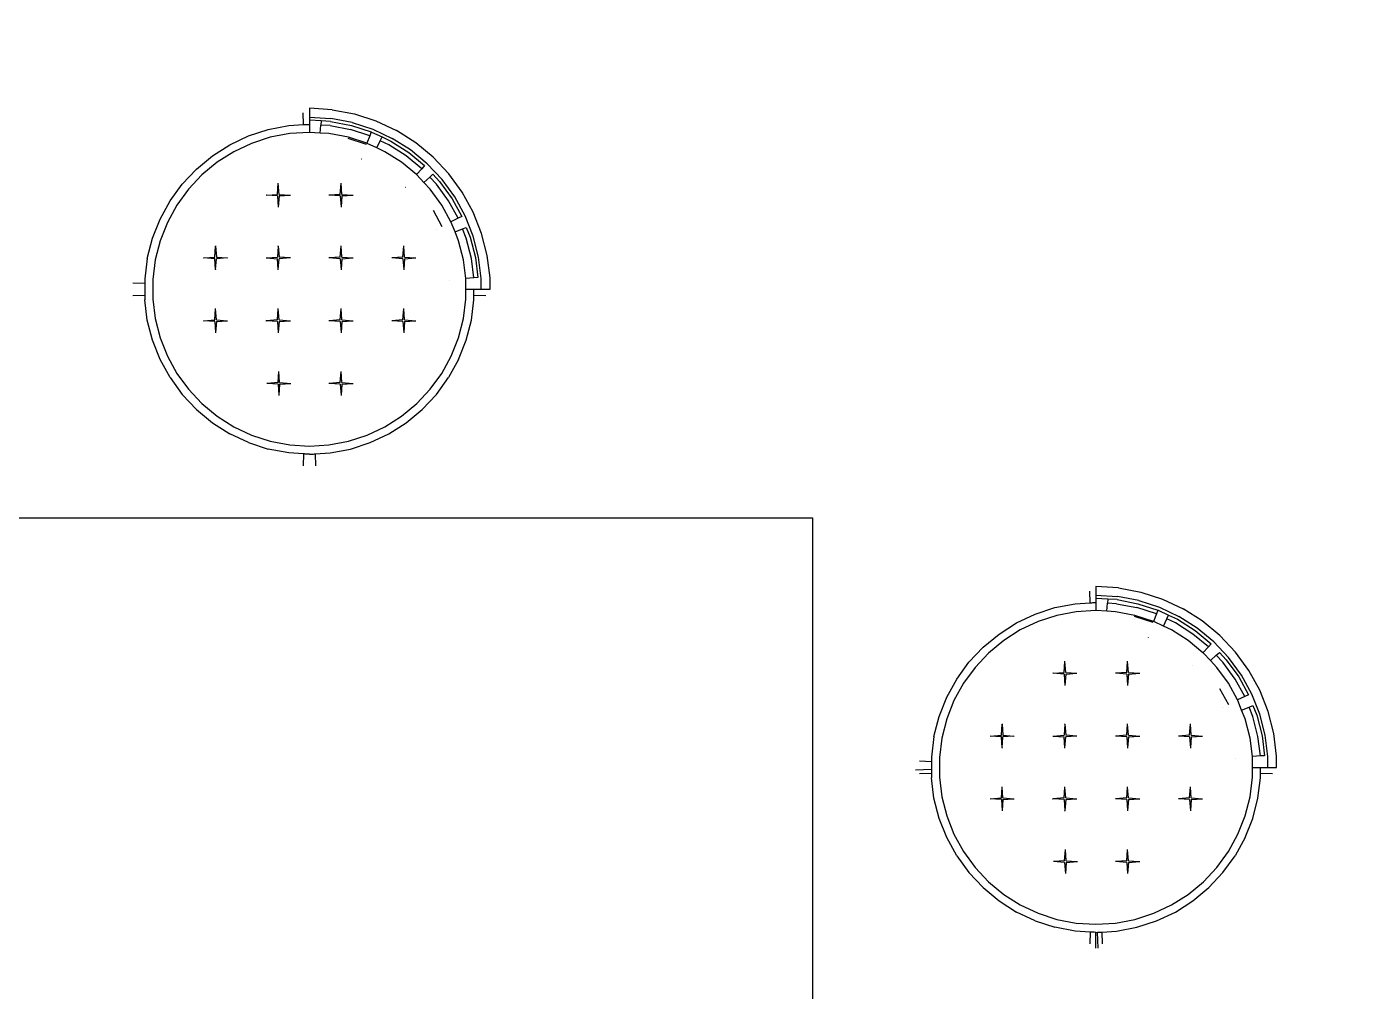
# Model space of a CAD drawing. Header units: millimetres. Extents: x -1966 to 205283, y -140015 to 7000.
# Drawn here: x 46325 to 47980, y -93480 to -92281 of the extents above; entities that cross this region are included whole.
import ezdxf

# ---------------------------------------------------------------- set-up
doc = ezdxf.new("R2010")
doc.units = ezdxf.units.MM
doc.header["$LTSCALE"] = 1000
doc.layers.add('草图平面 01', color=7, linetype='Continuous')

msp = doc.modelspace()

# ---------------------------------------------------------------- hatches: boundary and pattern name
h = msp.add_hatch()
h.set_pattern_fill('ANSI32', color=256)
h.set_pattern_definition([(45, (-49974.1287, -55012.0713), (-3.36759605, 3.36759605), []), (45, (-49971.8836, -55012.0713), (-3.36759605, 3.36759605), [])])
h.paths.add_polyline_path([(42101.7, -88491.4), (35801.7, -88491.4), (35801.7, -91391.4), (36001.7, -91391.4), (36001.7, -90891.4), (36001.7, -88691.4), (42101.7, -88691.4)])
h.paths.add_polyline_path([(35801.7, -94511.6), (35801.7, -94648.8, 0.468176), (39101.7, -99085.9), (40804, -102691.4), (41804, -102691.4), (47201.7, -102691.4), (47201.7, -102591.4), (47201.7, -102491.4), (41025.1, -102491.4), (40929.4, -102491.4), (39301.7, -99091.4), (39301.7, -98091.4), (39101.7, -98091.4), (39101.7, -98885.5, -0.465706), (35992.4, -94711.6), (38101.7, -94711.6), (38101.7, -94511.6), (35995.2, -94511.6), (36001.7, -94011.7), (36001.7, -92291.4), (35801.7, -92291.4)])
h.paths.add_polyline_path([(51051.7, -102491.4), (49201.7, -102491.4), (49201.7, -102691.4), (52001.7, -102691.4), (52001.7, -102291.4), (51801.7, -102291.4), (51801.7, -102491.4)])
h.paths.add_polyline_path([(52001.7, -88491.4), (51601.7, -88491.4), (51601.7, -88691.4), (51801.7, -88691.4), (51801.7, -88891.4), (52001.7, -88891.4)])

# ---------------------------------------------------------------- linework, layer by layer
for p, q in [((46669.2, -92402.6), (46668.6, -92387.9)), ((46676.3, -92382.2), (46676.3, -92382.4)), ((46704.5, -92384), (46676.3, -92382.2)), ((46676.3, -92382.4), (46676.3, -92393.2)), ((46676.3, -92393.2), (46676.3, -92397)), ((46676.3, -92393.2), (46703.1, -92394.9)), ((46729.5, -92399.9), (46703.1, -92394.9)), ((46704.5, -92384), (46732.3, -92389.3)), ((46732.3, -92389.3), (46759.1, -92398)), ((46600.8, -92416.6), (46625.3, -92408.6)), ((46625.3, -92408.6), (46650.6, -92403.8)), ((46650.6, -92403.8), (46669.2, -92402.6)), ((46676.3, -92412.2), (46651.9, -92413.7)), ((46669.2, -92402.6), (46669.4, -92402.6)), ((46669.4, -92402.6), (46670.1, -92402.6)), ((46670.1, -92402.6), (46671.2, -92402.5)), ((46671.2, -92402.5), (46672.6, -92402.4)), ((46672.6, -92402.4), (46674.2, -92402.3)), ((46674.2, -92402.3), (46676.3, -92402.2)), ((46690.9, -92398), (46676.3, -92397)), ((46676.3, -92397), (46676.3, -92402.2)), ((46676.3, -92402.2), (46676.3, -92412.2)), ((46689.9, -92413), (46676.3, -92412.2)), ((46689.9, -92413), (46690.6, -92403.1)), ((46690.9, -92398), (46690.6, -92403.1)), ((46702, -92403.8), (46690.6, -92403.1)), ((46702.6, -92398.7), (46690.9, -92398)), ((46702, -92403.8), (46727.3, -92408.6)), ((46702.6, -92398.7), (46728.6, -92403.7)), ((46751.4, -92416.5), (46727.3, -92408.6)), ((46728.6, -92403.7), (46753.3, -92411.7)), ((46729.5, -92399.9), (46755.1, -92408.2)), ((46753.3, -92411.7), (46751.4, -92416.5)), ((46753.3, -92411.7), (46753.7, -92411.8)), ((46753.7, -92411.8), (46766.6, -92417.9)), ((46755.1, -92408.2), (46779.4, -92419.6)), ((46759.1, -92398), (46784.7, -92410)), ((46808.6, -92425.2), (46784.7, -92410)), ((46555.8, -92441.3), (46577.5, -92427.5)), ((46577.5, -92427.5), (46600.8, -92416.6)), ((46604.5, -92425.9), (46582.4, -92436.3)), ((46627.8, -92418.3), (46604.5, -92425.9)), ((46651.9, -92413.7), (46627.8, -92418.3)), ((46700.7, -92413.7), (46689.9, -92413)), ((46724.8, -92418.3), (46700.7, -92413.7)), ((46747.5, -92427.3), (46724.4, -92419.7)), ((46747.8, -92425.8), (46724.8, -92418.3)), ((46751.4, -92416.5), (46747.8, -92425.8)), ((46748.1, -92425.9), (46747.8, -92425.8)), ((46760.1, -92431.5), (46748.1, -92425.9)), ((46760.1, -92431.5), (46764.4, -92422.5)), ((46764.4, -92422.5), (46766.6, -92417.9)), ((46775.1, -92427.5), (46764.4, -92422.5)), ((46766.6, -92417.9), (46777.5, -92423)), ((46796.8, -92441.3), (46775.1, -92427.5)), ((46777.5, -92423), (46799.8, -92437.2)), ((46802.1, -92434), (46779.4, -92419.6)), ((46830.3, -92443.2), (46808.6, -92425.2)), ((46536, -92457.8), (46555.8, -92441.3)), ((46582.4, -92436.3), (46561.7, -92449.4)), ((46770.2, -92436.3), (46760.1, -92431.5)), ((46790.9, -92449.4), (46770.2, -92436.3)), ((46816.1, -92457.3), (46796.8, -92441.3)), ((46799.8, -92437.2), (46819.6, -92453.5)), ((46822.8, -92451.2), (46802.1, -92434)), ((46849.7, -92463.8), (46830.3, -92443.2)), ((46518.4, -92476.5), (46536, -92457.8)), ((46561.7, -92449.4), (46542.8, -92465)), ((46741.4, -92445.5), (46741.3, -92445.6)), ((46809.3, -92464.6), (46790.9, -92449.4)), ((46816.1, -92457.3), (46809.3, -92464.6)), ((46819.6, -92453.5), (46816.1, -92457.3)), ((46841.2, -92470.8), (46822.8, -92451.2)), ((46503.2, -92497.3), (46518.4, -92476.5)), ((46542.8, -92465), (46526.1, -92482.9)), ((46636.7, -92489.2), (46637.7, -92475.5)), ((46637.7, -92475.5), (46637.7, -92475.2)), ((46638.7, -92489.2), (46637.7, -92475.5)), ((46714.7, -92489.2), (46715.7, -92475.5)), ((46715.7, -92475.5), (46715.7, -92475.2)), ((46716.7, -92489.2), (46715.7, -92475.5)), ((46809.8, -92465), (46809.3, -92464.6)), ((46818.6, -92474.5), (46809.8, -92465)), ((46818.6, -92474.5), (46825.9, -92467.7)), ((46826.6, -92482.9), (46818.6, -92474.5)), ((46825.9, -92467.7), (46829.7, -92464.2)), ((46834.3, -92476.5), (46825.9, -92467.7)), ((46829.7, -92464.2), (46838.2, -92473.2)), ((46849.4, -92497.3), (46834.3, -92476.5)), ((46838.2, -92473.2), (46853.7, -92494.6)), ((46857, -92492.5), (46841.2, -92470.8)), ((46866.3, -92486.6), (46849.7, -92463.8)), ((46526.1, -92482.9), (46511.7, -92502.7)), ((46623, -92490.2), (46622.7, -92490.2)), ((46623, -92490.2), (46636.7, -92489.2)), ((46636.7, -92491.2), (46623, -92490.2)), ((46636.7, -92491.2), (46637.7, -92505.2)), ((46638.7, -92491.2), (46637.7, -92505.2)), ((46638.7, -92489.2), (46652.3, -92490.2)), ((46638.7, -92491.2), (46652.3, -92490.2)), ((46652.3, -92490.2), (46652.7, -92490.2)), ((46701, -92490.2), (46700.7, -92490.2)), ((46714.7, -92489.2), (46701, -92490.2)), ((46714.7, -92491.2), (46701, -92490.2)), ((46714.7, -92491.2), (46715.7, -92504.8)), ((46716.7, -92491.2), (46715.7, -92504.8)), ((46716.7, -92489.2), (46730.3, -92490.2)), ((46716.7, -92491.2), (46730.3, -92490.2)), ((46730.3, -92490.2), (46730.7, -92490.2)), ((46796.1, -92480.6), (46796, -92480.6)), ((46840.9, -92502.7), (46826.6, -92482.9)), ((46853.7, -92494.6), (46865.9, -92516.8)), ((46870, -92516.1), (46857, -92492.5)), ((46879.9, -92511.4), (46866.3, -92486.6)), ((46490.8, -92519.9), (46503.2, -92497.3)), ((46511.7, -92502.7), (46499.9, -92524.2)), ((46715.7, -92504.8), (46715.7, -92505.2)), ((46841.5, -92529.4), (46830.5, -92509.3)), ((46852.3, -92523.3), (46840.9, -92502.7)), ((46861.3, -92519), (46849.4, -92497.3)), ((46890.3, -92537.7), (46879.9, -92511.4)), ((46481.3, -92543.8), (46490.8, -92519.9)), ((46499.9, -92524.2), (46490.8, -92546.9)), ((46861.3, -92519), (46852.3, -92523.3)), ((46852.7, -92524.2), (46852.3, -92523.3)), ((46857.4, -92535.9), (46852.7, -92524.2)), ((46865.9, -92516.8), (46861.3, -92519)), ((46879.9, -92541.1), (46870, -92516.1)), ((46474.9, -92568.8), (46481.3, -92543.8)), ((46834.1, -92533.3), (46834.1, -92533.3)), ((46857.4, -92535.9), (46866.7, -92532.2)), ((46861.8, -92546.9), (46857.4, -92535.9)), ((46866.7, -92532.2), (46871.4, -92530.3)), ((46871.3, -92543.8), (46866.7, -92532.2)), ((46877.7, -92568.8), (46871.3, -92543.8)), ((46871.4, -92530.3), (46876.2, -92542.3)), ((46876.2, -92542.3), (46882.7, -92567.8)), ((46886.5, -92567.1), (46879.9, -92541.1)), ((46897.3, -92565), (46890.3, -92537.7)), ((46490.8, -92546.9), (46484.8, -92570.7)), ((46558.7, -92567.2), (46559.7, -92553.5)), ((46559.7, -92553.2), (46559.7, -92553.5)), ((46559.7, -92553.5), (46560.7, -92567.2)), ((46637.7, -92553.5), (46636.7, -92567.2)), ((46637.7, -92553.5), (46637.7, -92553.2)), ((46637.7, -92553.5), (46638.7, -92567.2)), ((46714.7, -92567.2), (46715.7, -92553.5)), ((46715.7, -92553.5), (46715.7, -92553.2)), ((46716.7, -92567.2), (46715.7, -92553.5)), ((46792.7, -92567.2), (46793.7, -92553.5)), ((46793.7, -92553.5), (46793.7, -92553.2)), ((46794.7, -92567.2), (46793.7, -92553.5)), ((46867.9, -92570.7), (46861.8, -92546.9)), ((46474.9, -92568.8), (46471.7, -92594.3)), ((46484.8, -92570.7), (46481.7, -92594.9)), ((46544.7, -92568.2), (46545, -92568.2)), ((46545, -92568.2), (46558.7, -92567.2)), ((46558.7, -92569.2), (46545, -92568.2)), ((46559.7, -92582.8), (46558.7, -92569.2)), ((46559.7, -92582.8), (46560.7, -92569.2)), ((46560.7, -92567.2), (46574.3, -92568.2)), ((46574.3, -92568.2), (46560.7, -92569.2)), ((46574.3, -92568.2), (46574.7, -92568.2)), ((46622.7, -92568.2), (46623, -92568.2)), ((46623, -92568.2), (46636.7, -92567.2)), ((46623, -92568.2), (46636.7, -92569.2)), ((46637.7, -92582.8), (46636.7, -92569.2)), ((46637.7, -92582.8), (46638.7, -92569.2)), ((46652.3, -92568.2), (46638.7, -92567.2)), ((46652.3, -92568.2), (46638.7, -92569.2)), ((46652.7, -92568.2), (46652.3, -92568.2)), ((46701, -92568.2), (46700.7, -92568.2)), ((46714.7, -92567.2), (46701, -92568.2)), ((46714.7, -92569.2), (46701, -92568.2)), ((46714.7, -92569.2), (46715.7, -92582.8)), ((46716.7, -92569.2), (46715.7, -92582.8)), ((46716.7, -92567.2), (46730.3, -92568.2)), ((46716.7, -92569.2), (46730.3, -92568.2)), ((46730.3, -92568.2), (46730.7, -92568.2)), ((46779, -92568.2), (46778.7, -92568.2)), ((46792.7, -92567.2), (46779, -92568.2)), ((46792.7, -92569.2), (46779, -92568.2)), ((46792.7, -92569.2), (46793.7, -92582.8)), ((46794.7, -92569.2), (46793.7, -92582.8)), ((46794.7, -92567.2), (46808.3, -92568.2)), ((46794.7, -92569.2), (46808.3, -92568.2)), ((46808.3, -92568.2), (46808.7, -92568.2)), ((46870.8, -92593.6), (46867.9, -92570.7)), ((46880.7, -92592.9), (46877.7, -92568.8)), ((46882.7, -92567.8), (46885.8, -92592.5)), ((46889.9, -92593.8), (46886.5, -92567.1)), ((46900.9, -92593.1), (46897.3, -92565)), ((46471.7, -92594.3), (46471.7, -92600)), ((46559.7, -92582.8), (46559.7, -92583.2)), ((46637.7, -92583.2), (46637.7, -92582.8)), ((46715.7, -92582.8), (46715.7, -92583.2)), ((46793.7, -92582.8), (46793.7, -92583.2)), ((46880.7, -92592.9), (46870.8, -92593.6)), ((46870.9, -92594.9), (46870.8, -92593.6)), ((46885.8, -92592.5), (46880.7, -92592.9)), ((46889.9, -92607.2), (46889.9, -92593.8)), ((46900.9, -92607.2), (46900.9, -92593.1)), ((46471.7, -92600), (46457, -92599.5)), ((46471.7, -92600), (46471.7, -92600.3)), ((46471.7, -92600.3), (46471.7, -92601)), ((46471.7, -92601), (46471.7, -92602.1)), ((46471.7, -92602.1), (46471.7, -92603.5)), ((46471.7, -92603.5), (46471.7, -92605)), ((46471.7, -92605), (46471.7, -92609.3)), ((46471.7, -92609.3), (46471.7, -92610.9)), ((46471.7, -92610.9), (46471.7, -92612.3)), ((46481.7, -92594.9), (46481.7, -92619.4)), ((46850.2, -92596.3), (46850.2, -92596.2)), ((46870.9, -92607.2), (46870.9, -92594.9)), ((46870.9, -92607.2), (46880.9, -92607.2)), ((46870.9, -92619.4), (46870.9, -92607.2)), ((46880.9, -92607.2), (46889.9, -92607.2)), ((46880.9, -92609.3), (46880.9, -92607.2)), ((46880.9, -92610.9), (46880.9, -92609.3)), ((46880.9, -92612.3), (46880.9, -92610.9)), ((46889.9, -92607.2), (46900.7, -92607.2)), ((46900.7, -92607.2), (46900.9, -92607.2)), ((46457, -92614.8), (46471.7, -92614.3)), ((46471.7, -92612.3), (46471.7, -92613.4)), ((46471.7, -92613.4), (46471.7, -92614.1)), ((46471.7, -92614.1), (46471.7, -92614.3)), ((46471.7, -92614.3), (46471.7, -92620.1)), ((46474.9, -92645.6), (46471.7, -92620.1)), ((46481.7, -92619.4), (46484.8, -92643.7)), ((46867.9, -92643.7), (46870.9, -92619.4)), ((46877.7, -92645.6), (46880.9, -92620.1)), ((46880.9, -92613.4), (46880.9, -92612.3)), ((46880.9, -92614.1), (46880.9, -92613.4)), ((46880.9, -92614.3), (46880.9, -92614.1)), ((46880.9, -92620.1), (46880.9, -92614.3)), ((46880.9, -92614.3), (46895.6, -92614.8)), ((46484.8, -92643.7), (46490.8, -92667.4)), ((46558.7, -92645.2), (46559.7, -92631.5)), ((46559.7, -92631.5), (46559.7, -92631.2)), ((46560.7, -92645.2), (46559.7, -92631.5)), ((46636.7, -92645.2), (46637.7, -92631.5)), ((46637.7, -92631.5), (46637.7, -92631.2)), ((46638.7, -92645.2), (46637.7, -92631.5)), ((46714.7, -92645.2), (46715.7, -92631.5)), ((46715.7, -92631.5), (46715.7, -92631.2)), ((46716.7, -92645.2), (46715.7, -92631.5)), ((46792.7, -92645.2), (46793.7, -92631.5)), ((46793.7, -92631.5), (46793.7, -92631.2)), ((46794.7, -92645.2), (46793.7, -92631.5)), ((46861.8, -92667.4), (46867.9, -92643.7)), ((46481.3, -92670.5), (46474.9, -92645.6)), ((46544.7, -92646.2), (46545, -92646.2)), ((46545, -92646.2), (46558.7, -92645.2)), ((46558.7, -92647.2), (46545, -92646.2)), ((46558.7, -92647.2), (46559.7, -92660.8)), ((46560.7, -92647.2), (46559.7, -92660.8)), ((46560.7, -92645.2), (46574.3, -92646.2)), ((46560.7, -92647.2), (46574.3, -92646.2)), ((46574.3, -92646.2), (46574.7, -92646.2)), ((46622.3, -92646.2), (46622.7, -92646.2)), ((46623, -92646.2), (46622.7, -92646.2)), ((46636.7, -92645.2), (46623, -92646.2)), ((46636.7, -92647.2), (46623, -92646.2)), ((46636.7, -92647.2), (46637.7, -92660.8)), ((46638.7, -92647.2), (46637.7, -92660.8)), ((46638.7, -92645.2), (46652.3, -92646.2)), ((46638.7, -92647.2), (46652.3, -92646.2)), ((46652.3, -92646.2), (46652.7, -92646.2)), ((46701, -92646.2), (46700.7, -92646.2)), ((46714.7, -92645.2), (46701, -92646.2)), ((46714.7, -92647.2), (46701, -92646.2)), ((46714.7, -92647.2), (46715.7, -92660.8)), ((46716.7, -92647.2), (46715.7, -92660.8)), ((46716.7, -92645.2), (46730.3, -92646.2)), ((46716.7, -92647.2), (46730.3, -92646.2)), ((46730.3, -92646.2), (46730.7, -92646.2)), ((46779, -92646.2), (46778.7, -92646.2)), ((46792.7, -92645.2), (46779, -92646.2)), ((46792.7, -92647.2), (46779, -92646.2)), ((46792.7, -92647.2), (46793.7, -92660.8)), ((46794.7, -92647.2), (46793.7, -92660.8)), ((46794.7, -92645.2), (46808.3, -92646.2)), ((46794.7, -92647.2), (46808.3, -92646.2)), ((46808.3, -92646.2), (46808.7, -92646.2)), ((46871.3, -92670.5), (46877.7, -92645.6)), ((46490.8, -92694.5), (46481.3, -92670.5)), ((46490.8, -92667.4), (46499.9, -92690.2)), ((46559.7, -92660.8), (46559.7, -92661.2)), ((46637.7, -92660.8), (46637.7, -92661.2)), ((46637.7, -92661.5), (46637.7, -92661.2)), ((46715.7, -92660.8), (46715.7, -92661.2)), ((46793.7, -92660.8), (46793.7, -92661.2)), ((46852.7, -92690.2), (46861.8, -92667.4)), ((46861.8, -92694.5), (46871.3, -92670.5)), ((46499.9, -92690.2), (46511.7, -92711.7)), ((46840.9, -92711.7), (46852.7, -92690.2)), ((46503.2, -92717), (46490.8, -92694.5)), ((46637.4, -92723.2), (46638.4, -92709.5)), ((46638.4, -92709.5), (46638.4, -92709.2)), ((46639.4, -92723.2), (46638.4, -92709.5)), ((46714.7, -92723.2), (46715.7, -92709.5)), ((46715.7, -92709.5), (46715.7, -92709.2)), ((46716.7, -92723.2), (46715.7, -92709.5)), ((46861.8, -92694.5), (46849.4, -92717)), ((46503.2, -92717), (46518.4, -92737.9)), ((46511.7, -92711.7), (46526.1, -92731.5)), ((46623.7, -92724.2), (46623.4, -92724.2)), ((46637.4, -92723.2), (46623.7, -92724.2)), ((46637.4, -92725.2), (46623.7, -92724.2)), ((46637.4, -92725.2), (46638.4, -92738.8)), ((46639.4, -92725.2), (46638.4, -92738.8)), ((46639.4, -92723.2), (46653.1, -92724.2)), ((46639.4, -92725.2), (46653.1, -92724.2)), ((46653.1, -92724.2), (46653.4, -92724.2)), ((46701, -92724.2), (46700.7, -92724.2)), ((46714.7, -92723.2), (46701, -92724.2)), ((46714.7, -92725.2), (46701, -92724.2)), ((46714.7, -92725.2), (46715.7, -92738.8)), ((46716.7, -92725.2), (46715.7, -92738.8)), ((46716.7, -92723.2), (46730.3, -92724.2)), ((46716.7, -92725.2), (46730.3, -92724.2)), ((46730.3, -92724.2), (46730.7, -92724.2)), ((46826.6, -92731.5), (46840.9, -92711.7)), ((46834.3, -92737.9), (46849.4, -92717)), ((46536, -92756.6), (46518.4, -92737.9)), ((46526.1, -92731.5), (46542.8, -92749.3)), ((46638.4, -92738.8), (46638.4, -92739.2)), ((46715.7, -92738.8), (46715.7, -92739.2)), ((46809.8, -92749.3), (46826.6, -92731.5)), ((46816.6, -92756.6), (46834.3, -92737.9)), ((46536, -92756.6), (46555.8, -92773)), ((46542.8, -92749.3), (46561.7, -92764.9)), ((46790.9, -92764.9), (46809.8, -92749.3)), ((46796.8, -92773), (46816.6, -92756.6)), ((46555.8, -92773), (46577.5, -92786.8)), ((46561.7, -92764.9), (46582.4, -92778.1)), ((46770.2, -92778.1), (46790.9, -92764.9)), ((46775.1, -92786.8), (46796.8, -92773)), ((46600.8, -92797.8), (46577.5, -92786.8)), ((46582.4, -92778.1), (46604.5, -92788.5)), ((46604.5, -92788.5), (46627.8, -92796.1)), ((46724.8, -92796.1), (46748.1, -92788.5)), ((46748.1, -92788.5), (46770.2, -92778.1)), ((46751.8, -92797.8), (46775.1, -92786.8)), ((46600.8, -92797.8), (46625.3, -92805.7)), ((46650.6, -92810.6), (46625.3, -92805.7)), ((46627.8, -92796.1), (46651.9, -92800.7)), ((46651.9, -92800.7), (46676.3, -92802.2)), ((46676.3, -92802.2), (46700.7, -92800.7)), ((46700.7, -92800.7), (46724.8, -92796.1)), ((46702, -92810.6), (46727.3, -92805.7)), ((46727.3, -92805.7), (46751.8, -92797.8)), ((46669.2, -92811.7), (46650.6, -92810.6)), ((46669.2, -92811.7), (46668.6, -92826.4)), ((46669.4, -92811.8), (46669.2, -92811.7)), ((46670.1, -92811.8), (46669.4, -92811.8)), ((46671.2, -92811.9), (46670.1, -92811.8)), ((46672.6, -92812), (46671.2, -92811.9)), ((46674.2, -92812.1), (46672.6, -92812)), ((46676.3, -92812.2), (46674.2, -92812.1)), ((46676.3, -92812.2), (46678.5, -92812.1)), ((46678.5, -92812.1), (46680, -92812)), ((46680, -92812), (46681.4, -92811.9)), ((46681.4, -92811.9), (46682.5, -92811.8)), ((46682.5, -92811.8), (46683.2, -92811.8)), ((46683.2, -92811.8), (46683.4, -92811.7)), ((46683.4, -92811.7), (46702, -92810.6)), ((46683.4, -92811.7), (46684, -92826.4)), ((47646.8, -92996.9), (47646.3, -92982.2)), ((47654, -92976.4), (47654, -92976.6)), ((47682.2, -92978.2), (47654, -92976.4)), ((47654, -92976.6), (47654, -92987.4)), ((47654, -92987.4), (47654, -92991.3)), ((47654, -92987.4), (47680.8, -92989.1)), ((47668.6, -92992.2), (47654, -92991.3)), ((47654, -92991.3), (47654, -92996.4)), ((47707.2, -92994.1), (47680.8, -92989.1)), ((47682.2, -92978.2), (47709.9, -92983.5)), ((47709.9, -92983.5), (47736.8, -92992.2)), ((47578.5, -93010.8), (47603, -93002.8)), ((47603, -93002.8), (47628.3, -92998)), ((47629.5, -93007.9), (47605.5, -93012.5)), ((47628.3, -92998), (47646.8, -92996.9)), ((47654, -93006.4), (47629.5, -93007.9)), ((47646.8, -92996.9), (47647.1, -92996.8)), ((47647.1, -92996.8), (47647.8, -92996.8)), ((47647.8, -92996.8), (47648.9, -92996.7)), ((47648.9, -92996.7), (47650.3, -92996.6)), ((47650.3, -92996.6), (47651.8, -92996.5)), ((47651.8, -92996.5), (47654, -92996.4)), ((47654, -92996.4), (47654, -93006.4)), ((47667.5, -93007.3), (47654, -93006.4)), ((47667.5, -93007.3), (47668.2, -92997.3)), ((47678.4, -93007.9), (47667.5, -93007.3)), ((47668.6, -92992.2), (47668.2, -92997.3)), ((47679.7, -92998), (47668.2, -92997.3)), ((47680.3, -92992.9), (47668.6, -92992.2)), ((47702.5, -93012.5), (47678.4, -93007.9)), ((47679.7, -92998), (47704.9, -93002.8)), ((47680.3, -92992.9), (47706.2, -92997.9)), ((47729.1, -93010.7), (47704.9, -93002.8)), ((47706.2, -92997.9), (47731, -93005.9)), ((47707.2, -92994.1), (47732.8, -93002.4)), ((47731, -93005.9), (47729.1, -93010.7)), ((47731, -93005.9), (47731.3, -93006)), ((47731.3, -93006), (47744.3, -93012.1)), ((47732.8, -93002.4), (47757.1, -93013.9)), ((47736.8, -92992.2), (47762.4, -93004.2)), ((47786.2, -93019.4), (47762.4, -93004.2)), ((47533.5, -93035.6), (47555.2, -93021.8)), ((47555.2, -93021.8), (47578.5, -93010.8)), ((47582.2, -93020.1), (47560, -93030.5)), ((47605.5, -93012.5), (47582.2, -93020.1)), ((47725.2, -93021.5), (47702.1, -93014)), ((47725.4, -93020), (47702.5, -93012.5)), ((47729.1, -93010.7), (47725.4, -93020)), ((47725.8, -93020.1), (47725.4, -93020)), ((47737.8, -93025.7), (47725.8, -93020.1)), ((47737.8, -93025.7), (47742, -93016.7)), ((47742, -93016.7), (47744.3, -93012.1)), ((47752.7, -93021.8), (47742, -93016.7)), ((47744.3, -93012.1), (47755.2, -93017.3)), ((47774.5, -93035.6), (47752.7, -93021.8)), ((47755.2, -93017.3), (47777.5, -93031.4)), ((47779.8, -93028.3), (47757.1, -93013.9)), ((47808, -93037.4), (47786.2, -93019.4)), ((47513.6, -93052), (47533.5, -93035.6)), ((47560, -93030.5), (47539.3, -93043.7)), ((47719, -93039.7), (47719, -93039.8)), ((47747.9, -93030.5), (47737.8, -93025.7)), ((47768.6, -93043.7), (47747.9, -93030.5)), ((47793.7, -93051.5), (47774.5, -93035.6)), ((47777.5, -93031.4), (47797.3, -93047.8)), ((47800.5, -93045.4), (47779.8, -93028.3)), ((47827.3, -93058), (47808, -93037.4)), ((47496, -93070.7), (47513.6, -93052)), ((47539.3, -93043.7), (47520.5, -93059.3)), ((47786.9, -93058.8), (47768.6, -93043.7)), ((47793.7, -93051.5), (47786.9, -93058.8)), ((47797.3, -93047.8), (47793.7, -93051.5)), ((47818.9, -93065), (47800.5, -93045.4)), ((47480.9, -93091.6), (47496, -93070.7)), ((47520.5, -93059.3), (47503.7, -93077.1)), ((47614.4, -93083.4), (47615.4, -93069.8)), ((47615.4, -93069.8), (47615.4, -93069.4)), ((47616.4, -93083.4), (47615.4, -93069.8)), ((47692.4, -93083.4), (47693.4, -93069.8)), ((47693.4, -93069.8), (47693.4, -93069.4)), ((47694.4, -93083.4), (47693.4, -93069.8)), ((47787.5, -93059.3), (47786.9, -93058.8)), ((47796.3, -93068.7), (47787.5, -93059.3)), ((47796.3, -93068.7), (47803.6, -93061.9)), ((47804.2, -93077.1), (47796.3, -93068.7)), ((47803.6, -93061.9), (47807.4, -93058.4)), ((47811.9, -93070.7), (47803.6, -93061.9)), ((47807.4, -93058.4), (47815.9, -93067.5)), ((47827.1, -93091.6), (47811.9, -93070.7)), ((47815.9, -93067.5), (47831.4, -93088.8)), ((47834.7, -93086.7), (47818.9, -93065)), ((47843.9, -93080.8), (47827.3, -93058)), ((47503.7, -93077.1), (47489.3, -93096.9)), ((47600.7, -93084.4), (47600.4, -93084.4)), ((47600.7, -93084.4), (47614.4, -93083.4)), ((47614.4, -93085.4), (47600.7, -93084.4)), ((47614.4, -93085.4), (47615.4, -93099.4)), ((47616.4, -93085.4), (47615.4, -93099.4)), ((47616.4, -93083.4), (47630, -93084.4)), ((47616.4, -93085.4), (47630, -93084.4)), ((47630, -93084.4), (47630.4, -93084.4)), ((47678.7, -93084.4), (47678.4, -93084.4)), ((47692.4, -93083.4), (47678.7, -93084.4)), ((47692.4, -93085.4), (47678.7, -93084.4)), ((47692.4, -93085.4), (47693.4, -93099.1)), ((47694.4, -93085.4), (47693.4, -93099.1)), ((47694.4, -93083.4), (47708, -93084.4)), ((47694.4, -93085.4), (47708, -93084.4)), ((47708, -93084.4), (47708.4, -93084.4)), ((47773.7, -93074.8), (47773.7, -93074.9)), ((47818.6, -93096.9), (47804.2, -93077.1)), ((47831.4, -93088.8), (47843.6, -93111)), ((47847.6, -93110.3), (47834.7, -93086.7)), ((47857.6, -93105.6), (47843.9, -93080.8)), ((47468.5, -93114.1), (47480.9, -93091.6)), ((47489.3, -93096.9), (47477.5, -93118.4)), ((47693.4, -93099.1), (47693.4, -93099.4)), ((47819.2, -93123.7), (47808.1, -93103.6)), ((47829.9, -93117.5), (47818.6, -93096.9)), ((47838.9, -93113.2), (47827.1, -93091.6)), ((47868, -93131.9), (47857.6, -93105.6)), ((47459, -93138.1), (47468.5, -93114.1)), ((47477.5, -93118.4), (47468.5, -93141.2)), ((47838.9, -93113.2), (47829.9, -93117.5)), ((47830.4, -93118.4), (47829.9, -93117.5)), ((47835, -93130.1), (47830.4, -93118.4)), ((47843.6, -93111), (47838.9, -93113.2)), ((47857.5, -93135.3), (47847.6, -93110.3)), ((47452.6, -93163), (47459, -93138.1)), ((47811.8, -93127.5), (47811.7, -93127.5)), ((47835, -93130.1), (47844.3, -93126.4)), ((47839.4, -93141.2), (47835, -93130.1)), ((47844.3, -93126.4), (47849.1, -93124.5)), ((47848.9, -93138.1), (47844.3, -93126.4)), ((47855.3, -93163), (47848.9, -93138.1)), ((47849.1, -93124.5), (47853.8, -93136.5)), ((47853.8, -93136.5), (47860.4, -93162)), ((47864.2, -93161.3), (47857.5, -93135.3)), ((47875, -93159.2), (47868, -93131.9)), ((47468.5, -93141.2), (47462.4, -93164.9)), ((47536.4, -93161.4), (47537.4, -93147.8)), ((47537.4, -93147.4), (47537.4, -93147.8)), ((47537.4, -93147.8), (47538.4, -93161.4)), ((47615.4, -93147.8), (47614.4, -93161.4)), ((47615.4, -93147.8), (47615.4, -93147.4)), ((47615.4, -93147.8), (47616.4, -93161.4)), ((47692.4, -93161.4), (47693.4, -93147.8)), ((47693.4, -93147.8), (47693.4, -93147.4)), ((47694.4, -93161.4), (47693.4, -93147.8)), ((47770.4, -93161.4), (47771.4, -93147.8)), ((47771.4, -93147.8), (47771.4, -93147.4)), ((47772.4, -93161.4), (47771.4, -93147.8)), ((47845.5, -93164.9), (47839.4, -93141.2)), ((47452.6, -93163), (47449.4, -93188.5)), ((47462.4, -93164.9), (47459.4, -93189.2)), ((47522.4, -93162.4), (47522.7, -93162.4)), ((47522.7, -93162.4), (47536.4, -93161.4)), ((47536.4, -93163.4), (47522.7, -93162.4)), ((47537.4, -93177.1), (47536.4, -93163.4)), ((47537.4, -93177.1), (47538.4, -93163.4)), ((47538.4, -93161.4), (47552, -93162.4)), ((47552, -93162.4), (47538.4, -93163.4)), ((47552, -93162.4), (47552.4, -93162.4)), ((47600.4, -93162.4), (47600.7, -93162.4)), ((47600.7, -93162.4), (47614.4, -93161.4)), ((47600.7, -93162.4), (47614.4, -93163.4)), ((47615.4, -93177.1), (47614.4, -93163.4)), ((47615.4, -93177.1), (47616.4, -93163.4)), ((47630, -93162.4), (47616.4, -93161.4)), ((47630, -93162.4), (47616.4, -93163.4)), ((47630.4, -93162.4), (47630, -93162.4)), ((47678.7, -93162.4), (47678.4, -93162.4)), ((47692.4, -93161.4), (47678.7, -93162.4)), ((47692.4, -93163.4), (47678.7, -93162.4)), ((47692.4, -93163.4), (47693.4, -93177.1)), ((47694.4, -93163.4), (47693.4, -93177.1)), ((47694.4, -93161.4), (47708, -93162.4)), ((47694.4, -93163.4), (47708, -93162.4)), ((47708, -93162.4), (47708.4, -93162.4)), ((47756.7, -93162.4), (47756.4, -93162.4)), ((47770.4, -93161.4), (47756.7, -93162.4)), ((47770.4, -93163.4), (47756.7, -93162.4)), ((47770.4, -93163.4), (47771.4, -93177.1)), ((47772.4, -93163.4), (47771.4, -93177.1)), ((47772.4, -93161.4), (47786, -93162.4)), ((47772.4, -93163.4), (47786, -93162.4)), ((47786, -93162.4), (47786.4, -93162.4)), ((47848.4, -93187.8), (47845.5, -93164.9)), ((47858.4, -93187.1), (47855.3, -93163)), ((47860.4, -93162), (47863.5, -93186.8)), ((47867.6, -93188), (47864.2, -93161.3)), ((47878.5, -93187.3), (47875, -93159.2)), ((47449.4, -93188.5), (47449.4, -93194.3)), ((47459.4, -93189.2), (47459.4, -93213.7)), ((47537.4, -93177.1), (47537.4, -93177.4)), ((47615.4, -93177.4), (47615.4, -93177.1)), ((47693.4, -93177.1), (47693.4, -93177.4)), ((47771.4, -93177.1), (47771.4, -93177.4)), ((47858.4, -93187.1), (47848.4, -93187.8)), ((47848.6, -93189.2), (47848.4, -93187.8)), ((47848.6, -93201.4), (47848.6, -93189.2)), ((47863.5, -93186.8), (47858.4, -93187.1)), ((47867.6, -93201.4), (47867.6, -93188)), ((47878.5, -93201.4), (47878.5, -93187.3)), ((47429.6, -93204.2), (47449.4, -93203.6)), ((47449.4, -93194.3), (47434.7, -93193.8)), ((47449.4, -93194.3), (47449.4, -93194.5)), ((47449.4, -93194.5), (47449.4, -93195.2)), ((47449.4, -93195.2), (47449.4, -93196.3)), ((47449.4, -93196.3), (47449.4, -93197.7)), ((47449.4, -93197.7), (47449.4, -93199.3)), ((47449.4, -93199.3), (47449.4, -93203.6)), ((47449.4, -93203.6), (47449.4, -93205.1)), ((47449.4, -93205.1), (47449.4, -93206.5)), ((47449.4, -93206.5), (47449.4, -93207.6)), ((47827.9, -93190.5), (47827.8, -93190.4)), ((47848.6, -93201.4), (47858.6, -93201.4)), ((47848.6, -93213.7), (47848.6, -93201.4)), ((47858.6, -93201.4), (47867.6, -93201.4)), ((47858.6, -93203.6), (47858.6, -93201.4)), ((47858.6, -93205.1), (47858.6, -93203.6)), ((47858.6, -93206.5), (47858.6, -93205.1)), ((47858.6, -93207.6), (47858.6, -93206.5)), ((47867.6, -93201.4), (47878.5, -93201.4)), ((47434.7, -93209.1), (47449.4, -93208.6)), ((47449.4, -93207.6), (47449.4, -93208.3)), ((47449.4, -93208.3), (47449.4, -93208.6)), ((47449.4, -93208.6), (47449.4, -93214.3)), ((47452.6, -93239.8), (47449.4, -93214.3)), ((47459.4, -93213.7), (47462.4, -93237.9)), ((47845.5, -93237.9), (47848.6, -93213.7)), ((47855.3, -93239.8), (47858.6, -93214.3)), ((47858.6, -93208.3), (47858.6, -93207.6)), ((47858.6, -93208.6), (47858.6, -93208.3)), ((47858.6, -93214.3), (47858.6, -93208.6)), ((47858.6, -93208.6), (47873.3, -93209.1)), ((47459, -93264.8), (47452.6, -93239.8)), ((47462.4, -93237.9), (47468.5, -93261.7)), ((47522.7, -93240.4), (47536.4, -93239.4)), ((47536.4, -93239.4), (47537.4, -93225.8)), ((47537.4, -93225.8), (47537.4, -93225.4)), ((47538.4, -93239.4), (47537.4, -93225.8)), ((47538.4, -93239.4), (47552, -93240.4)), ((47614.4, -93239.4), (47600.7, -93240.4)), ((47614.4, -93239.4), (47615.4, -93225.8)), ((47615.4, -93225.8), (47615.4, -93225.4)), ((47616.4, -93239.4), (47615.4, -93225.8)), ((47616.4, -93239.4), (47630, -93240.4)), ((47692.4, -93239.4), (47678.7, -93240.4)), ((47692.4, -93239.4), (47693.4, -93225.8)), ((47693.4, -93225.8), (47693.4, -93225.4)), ((47694.4, -93239.4), (47693.4, -93225.8)), ((47694.4, -93239.4), (47708, -93240.4)), ((47770.4, -93239.4), (47756.7, -93240.4)), ((47770.4, -93239.4), (47771.4, -93225.8)), ((47771.4, -93225.8), (47771.4, -93225.4)), ((47772.4, -93239.4), (47771.4, -93225.8)), ((47772.4, -93239.4), (47786, -93240.4)), ((47839.4, -93261.7), (47845.5, -93237.9)), ((47848.9, -93264.8), (47855.3, -93239.8)), ((47522.4, -93240.4), (47522.7, -93240.4)), ((47536.4, -93241.4), (47522.7, -93240.4)), ((47536.4, -93241.4), (47537.4, -93255.1)), ((47538.4, -93241.4), (47537.4, -93255.1)), ((47537.4, -93255.1), (47537.4, -93255.4)), ((47538.4, -93241.4), (47552, -93240.4)), ((47552, -93240.4), (47552.4, -93240.4)), ((47600, -93240.4), (47600.4, -93240.4)), ((47600.7, -93240.4), (47600.4, -93240.4)), ((47614.4, -93241.4), (47600.7, -93240.4)), ((47614.4, -93241.4), (47615.4, -93255.1)), ((47616.4, -93241.4), (47615.4, -93255.1)), ((47615.4, -93255.1), (47615.4, -93255.4)), ((47615.4, -93255.8), (47615.4, -93255.4)), ((47616.4, -93241.4), (47630, -93240.4)), ((47630, -93240.4), (47630.4, -93240.4)), ((47678.7, -93240.4), (47678.4, -93240.4)), ((47692.4, -93241.4), (47678.7, -93240.4)), ((47692.4, -93241.4), (47693.4, -93255.1)), ((47694.4, -93241.4), (47693.4, -93255.1)), ((47693.4, -93255.1), (47693.4, -93255.4)), ((47694.4, -93241.4), (47708, -93240.4)), ((47708, -93240.4), (47708.4, -93240.4)), ((47756.7, -93240.4), (47756.4, -93240.4)), ((47770.4, -93241.4), (47756.7, -93240.4)), ((47770.4, -93241.4), (47771.4, -93255.1)), ((47772.4, -93241.4), (47771.4, -93255.1)), ((47771.4, -93255.1), (47771.4, -93255.4)), ((47772.4, -93241.4), (47786, -93240.4)), ((47786, -93240.4), (47786.4, -93240.4)), ((47468.5, -93288.7), (47459, -93264.8)), ((47468.5, -93261.7), (47477.5, -93284.4)), ((47830.4, -93284.4), (47839.4, -93261.7)), ((47839.5, -93288.7), (47848.9, -93264.8)), ((47480.9, -93311.3), (47468.5, -93288.7)), ((47477.5, -93284.4), (47489.3, -93305.9)), ((47818.6, -93305.9), (47830.4, -93284.4)), ((47839.5, -93288.7), (47827.1, -93311.3)), ((47489.3, -93305.9), (47503.7, -93325.7)), ((47615.1, -93317.4), (47616.1, -93303.8)), ((47616.1, -93303.8), (47616.1, -93303.4)), ((47617.1, -93317.4), (47616.1, -93303.8)), ((47692.4, -93317.4), (47693.4, -93303.8)), ((47693.4, -93303.8), (47693.4, -93303.4)), ((47694.4, -93317.4), (47693.4, -93303.8)), ((47804.2, -93325.7), (47818.6, -93305.9)), ((47480.9, -93311.3), (47496, -93332.1)), ((47601.4, -93318.4), (47601.1, -93318.4)), ((47615.1, -93317.4), (47601.4, -93318.4)), ((47615.1, -93319.4), (47601.4, -93318.4)), ((47615.1, -93319.4), (47616.1, -93333.1)), ((47617.1, -93319.4), (47616.1, -93333.1)), ((47617.1, -93317.4), (47630.7, -93318.4)), ((47617.1, -93319.4), (47630.7, -93318.4)), ((47630.7, -93318.4), (47631.1, -93318.4)), ((47678.7, -93318.4), (47678.4, -93318.4)), ((47692.4, -93317.4), (47678.7, -93318.4)), ((47692.4, -93319.4), (47678.7, -93318.4)), ((47692.4, -93319.4), (47693.4, -93333.1)), ((47694.4, -93319.4), (47693.4, -93333.1)), ((47694.4, -93317.4), (47708, -93318.4)), ((47694.4, -93319.4), (47708, -93318.4)), ((47708, -93318.4), (47708.4, -93318.4)), ((47811.9, -93332.1), (47827.1, -93311.3)), ((47513.6, -93350.8), (47496, -93332.1)), ((47503.7, -93325.7), (47520.5, -93343.6)), ((47616.1, -93333.1), (47616.1, -93333.4)), ((47693.4, -93333.1), (47693.4, -93333.4)), ((47787.5, -93343.6), (47804.2, -93325.7)), ((47794.3, -93350.8), (47811.9, -93332.1)), ((47513.6, -93350.8), (47533.5, -93367.3)), ((47520.5, -93343.6), (47539.3, -93359.2)), ((47768.6, -93359.2), (47787.5, -93343.6)), ((47774.5, -93367.3), (47794.3, -93350.8)), ((47533.5, -93367.3), (47555.2, -93381.1)), ((47539.3, -93359.2), (47560, -93372.3)), ((47560, -93372.3), (47582.2, -93382.7)), ((47725.8, -93382.7), (47747.9, -93372.3)), ((47747.9, -93372.3), (47768.6, -93359.2)), ((47752.7, -93381.1), (47774.5, -93367.3)), ((47578.5, -93392), (47555.2, -93381.1)), ((47582.2, -93382.7), (47605.5, -93390.3)), ((47702.5, -93390.3), (47725.8, -93382.7)), ((47729.4, -93392), (47752.7, -93381.1)), ((47578.5, -93392), (47603, -93400)), ((47628.3, -93404.8), (47603, -93400)), ((47605.5, -93390.3), (47629.5, -93394.9)), ((47646.8, -93406), (47628.3, -93404.8)), ((47629.5, -93394.9), (47654, -93396.4)), ((47654, -93396.4), (47678.4, -93394.9)), ((47661.1, -93406), (47679.7, -93404.8)), ((47678.4, -93394.9), (47702.5, -93390.3)), ((47679.7, -93404.8), (47704.9, -93400)), ((47704.9, -93400), (47729.4, -93392)), ((47646.8, -93406), (47646.3, -93420.7)), ((47647.1, -93406), (47646.8, -93406)), ((47647.8, -93406), (47647.1, -93406)), ((47648.9, -93406.1), (47647.8, -93406)), ((47650.3, -93406.2), (47648.9, -93406.1)), ((47651.8, -93406.3), (47650.3, -93406.2)), ((47654, -93406.4), (47651.8, -93406.3)), ((47654, -93406.4), (47656.1, -93406.3)), ((47654, -93426.2), (47654, -93406.4)), ((47656.1, -93406.3), (47657.7, -93406.2)), ((47656.8, -93426.1), (47656.1, -93406.3)), ((47657.7, -93406.2), (47659.1, -93406.1)), ((47659.1, -93406.1), (47660.2, -93406)), ((47660.2, -93406), (47660.9, -93406)), ((47660.9, -93406), (47661.1, -93406)), ((47661.1, -93406), (47661.6, -93420.7))]:
    msp.add_line(p, q)
at = {"layer": '草图平面 01'}
for p, q in [((42082.8, -92891.4), (47301.7, -92891.4)), ((47301.7, -92891.4), (47301.7, -94491.4))]:
    msp.add_line(p, q, dxfattribs=at)

doc.saveas('drawing.dxf')
